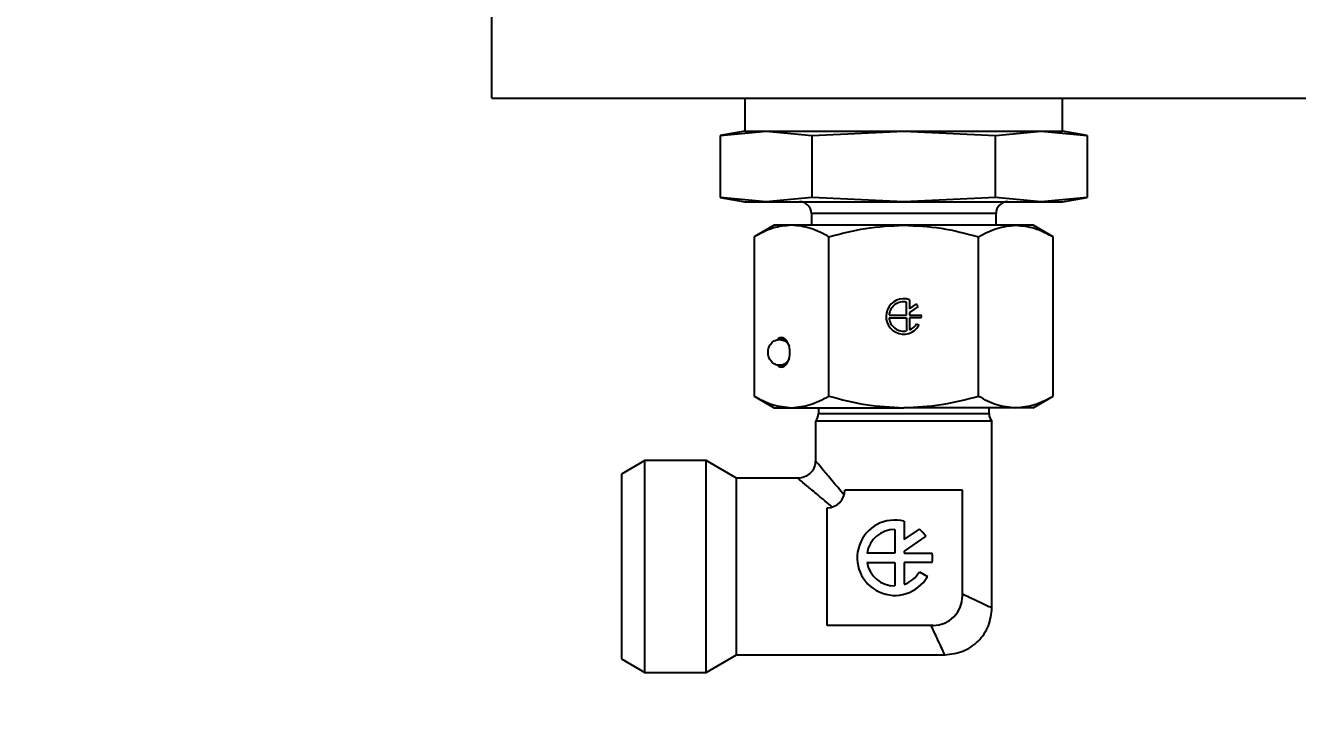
# Model space of a CAD drawing. Header units: inches. Extents: x -347369 to -260369, y 119522 to 149869.
# Drawn here: x -320290.8 to -320182.6, y 137498 to 137556.8 of the extents above; entities that cross this region are included whole.
import ezdxf

# ---------------------------------------------------------------- set-up
doc = ezdxf.new("R2010")
doc.units = ezdxf.units.IN
doc.header["$LTSCALE"] = 300
doc.layers.add('QUOTE', color=7, linetype='Continuous')
doc.layers.add('RULLIERE', color=3, linetype='Continuous')
doc.styles.get("Standard").update_dxf_attribs({"font": 'romans.shx'})
doc.dimstyles.new('sc1a100', dxfattribs={"dimscale": 100, "dimtxt": 3, "dimasz": 3, "dimexe": 0, "dimexo": 0, "dimgap": 1, "dimtad": 1, "dimzin": 12, "dimdsep": 46, "dimtxsty": 'Standard', "dimblk": 'CLOSEDBLANK', "dimcen": 1, "dimclrd": 253, "dimclre": 253, "dimclrt": 2, "dimadec": 0, "dimazin": 3, "dimtfac": 1, "dimtmove": 0, "dimatfit": 1, "dimldrblk": 'CLOSEDBLANK', "dimfxl": 1, "dimtolj": 1, "dimtzin": 0, "dimarcsym": 0})

# ---------------------------------------------------------------- blocks, each defined once
blk = doc.blocks.new('_ClosedBlank')
at = {"color": 0, "linetype": 'ByBlock', "lineweight": -2}
for p, q in [((-1, 0.16667), (0, 0)), ((-1, 0.16667), (-1, -0.16667)), ((0, 0), (-1, -0.16667))]:
    blk.add_line(p, q, dxfattribs=at)
blk = doc.blocks.new('*D38')
at = {"layer": 'Defpoints', "color": 0, "transparency": 16777216}
for p in [(-322483.62, 140399.66), (-323696.06, 139699.66), (-320318.56, 137749.66), (-322483.62, 136499.66), (-321507.47, 136317.71)]:
    blk.add_point(p, dxfattribs=at)
at = {"layer": 'QUOTE', "color": 253, "lineweight": -2, "transparency": 16777216}
for p, q in [((-320318.56, 137749.66), (-320011.93, 137572.62)), ((-322483.62, 136499.66), (-322483.62, 136145.58))]:
    blk.add_line(p, q, dxfattribs=at)
blk.add_arc((-322483.62, 138999.66), 2854.07, 276.02531, 323.97469, dxfattribs=at)
at = {"layer": 'QUOTE', "color": 253, "lineweight": -2, "transparency": 16777216, "xscale": 300, "yscale": 300, "zscale": 300}
for p, rotation in [((-320011.93, 137572.62), 56.98734634615995), ((-322483.62, 136145.58), 183.0126536538403)]:
    blk.add_blockref('_ClosedBlank', p, dxfattribs=dict(at, rotation=rotation))
at = {"layer": 'QUOTE', "color": 2, "transparency": 16777216, "insert": (-321181.59, 136744.46), "char_height": 300, "attachment_point": 5, "rotation": 30}
blk.add_mtext('\\A1;60°', dxfattribs=at)
blk = doc.blocks.new('90-2630 (R10) - DX')
at = {"layer": 'RULLIERE', "color": 254}
for p, q in [((-17.5, -1449), (-17.5, -1379)), ((-17.5, -1449), (53, -1449)), ((4, -1449), (4, -1451.8)), ((31, -1451.8), (31, -1449)), ((4, -1451.8), (1.91, -1452.17)), ((1.91, -1452.17), (5.81, -1451.8)), ((4, -1451.8), (5.81, -1451.8)), ((5.81, -1451.8), (9.71, -1452.17)), ((5.81, -1451.8), (17.5, -1451.8)), ((9.71, -1452.17), (17.5, -1451.8)), ((17.5, -1451.8), (25.29, -1452.17)), ((17.5, -1451.8), (29.19, -1451.8)), ((25.29, -1452.17), (29.19, -1451.8)), ((29.19, -1451.8), (33.09, -1452.17)), ((29.19, -1451.8), (31, -1451.8)), ((33.09, -1452.17), (31, -1451.8)), ((1.91, -1452.17), (1.91, -1457.43)), ((9.71, -1457.43), (9.71, -1452.17)), ((25.29, -1457.43), (25.29, -1452.17)), ((33.09, -1452.17), (33.09, -1457.43)), ((1.91, -1457.43), (4, -1457.8)), ((5.81, -1457.8), (1.91, -1457.43)), ((9.71, -1457.43), (5.81, -1457.8)), ((17.5, -1457.8), (9.71, -1457.43)), ((25.29, -1457.43), (17.5, -1457.8)), ((29.19, -1457.8), (25.29, -1457.43)), ((33.09, -1457.43), (29.19, -1457.8)), ((31, -1457.8), (33.09, -1457.43)), ((4, -1457.8), (5.81, -1457.8)), ((5.81, -1457.8), (17.5, -1457.8)), ((17.5, -1457.8), (29.19, -1457.8)), ((29.19, -1457.8), (31, -1457.8)), ((9.65, -1458.8), (9.65, -1459.8)), ((25.35, -1458.8), (9.65, -1458.8)), ((25.35, -1459.8), (25.35, -1458.8)), ((6.5, -1459.8), (4.8, -1460.78)), ((7.97, -1459.8), (6.5, -1459.8)), ((17.5, -1459.8), (7.97, -1459.8)), ((27.03, -1459.8), (17.5, -1459.8)), ((28.5, -1459.8), (27.03, -1459.8)), ((30.2, -1460.78), (28.5, -1459.8)), ((4.8, -1460.78), (4.8, -1474.32)), ((11.15, -1474.32), (11.15, -1460.78)), ((23.85, -1474.32), (23.85, -1460.78)), ((30.2, -1474.32), (30.2, -1460.78)), ((18, -1466.14), (18, -1466.89)), ((17.75, -1467.43), (17.75, -1466.33)), ((18, -1466.89), (18.57, -1466.5)), ((18.73, -1466.69), (18, -1467.2)), ((18, -1467.2), (18, -1467.43)), ((16.26, -1467.43), (17.75, -1467.43)), ((16.26, -1467.68), (17.75, -1467.68)), ((17.75, -1467.68), (17.75, -1468.77)), ((18, -1467.43), (18.99, -1467.43)), ((18, -1467.68), (18, -1468.7)), ((18.99, -1467.68), (18, -1467.68)), ((18.58, -1468.18), (18.8, -1468.3)), ((7.45, -1469.5), (6.94, -1469.5)), ((6.94, -1471.7), (7.45, -1471.7)), ((4.8, -1474.32), (6.5, -1475.3)), ((28.5, -1475.3), (30.2, -1474.32)), ((6.5, -1475.3), (7.97, -1475.3)), ((7.97, -1475.3), (17.5, -1475.3)), ((10.25, -1475.3), (10.25, -1475.8)), ((10.25, -1475.8), (24.75, -1475.8)), ((27.03, -1475.3), (17.5, -1475.3)), ((24.75, -1475.8), (24.75, -1475.3)), ((28.5, -1475.3), (27.03, -1475.3)), ((10, -1476.46), (10, -1479.8)), ((25, -1476.46), (10, -1476.46)), ((25, -1492.31), (25, -1476.46)), ((-4.51, -1479.8), (-6.5, -1480.95)), ((0.7, -1479.8), (-4.51, -1479.8)), ((-4.51, -1497.8), (-4.51, -1479.8)), ((3.3, -1481.3), (0.7, -1479.8)), ((0.7, -1497.8), (0.7, -1479.8)), ((-6.5, -1480.95), (-6.5, -1488.8)), ((8.5, -1481.3), (3.3, -1481.3)), ((3.3, -1496.3), (3.3, -1481.3)), ((22.5, -1482.3), (12.5, -1482.3)), ((22.5, -1491.3), (22.5, -1482.3)), ((11, -1493.8), (11, -1483.8)), ((17.55, -1484.95), (17.55, -1486.51)), ((17.55, -1486.51), (18.83, -1485.62)), ((16.75, -1485.65), (16.75, -1487.65)), ((19.37, -1486.21), (17.55, -1487.49)), ((16.75, -1487.65), (14.38, -1487.65)), ((17.55, -1487.49), (17.55, -1487.65)), ((17.55, -1487.65), (19.92, -1487.65)), ((-6.5, -1488.8), (-6.5, -1496.65)), ((14.38, -1488.45), (16.75, -1488.45)), ((16.75, -1488.45), (16.75, -1490.45)), ((17.55, -1488.45), (17.55, -1490.31)), ((19.92, -1488.45), (17.55, -1488.45)), ((18.83, -1489.25), (19.52, -1489.65)), ((20, -1493.8), (11, -1493.8)), ((0.7, -1497.8), (3.3, -1496.3)), ((3.3, -1496.3), (21.01, -1496.3)), ((-6.5, -1496.65), (-4.51, -1497.8)), ((-4.51, -1497.8), (0.7, -1497.8))]:
    blk.add_line(p, q, dxfattribs=at)
for centre, radius, start, end in [((8.65, -1458.8), 1, 0, 90), ((26.35, -1458.8), 1, 90, 180), ((17.5, -1467.55), 1.5, 70.5288, 330), ((17.5, -1467.55), 1.25, 78.463, 174.2608), ((17.5, -1467.55), 1.5, 35, 44.5941), ((17.5, -1467.55), 1.25, 185.7392, 281.537), ((17.5, -1467.55), 1.25, 293.5782, 330), ((17.5, -1467.55), 1.5, 355.2198, 4.7802), ((9.25, -1475.8), 1, 318.5904, 0), ((25.75, -1475.8), 1, 180, 221.4096), ((11, -1482.3), 1.5, 270, 0), ((16.75, -1488.05), 3.2, 75.5225, 330), ((16.75, -1488.05), 3.2, 35, 49.4775), ((16.75, -1488.05), 2.4, 90, 170.4059), ((16.75, -1488.05), 3.2, 352.8192, 7.1808), ((16.75, -1488.05), 2.4, 189.5941, 270), ((16.75, -1488.05), 2.4, 289.4712, 330), ((20, -1491.3), 2.5, 270, 0)]:
    blk.add_arc(centre, radius, start, end, dxfattribs=at)
blk.add_ellipse((7.11, -1470.6), major_axis=(0, -1.25), ratio=0.57735, start_param=5.734841, end_param=9.973122, dxfattribs=at)
for points, knots in [([(7.97, -1459.8), (7.44, -1459.85), (6.37, -1459.95), (5.32, -1460.5), (4.8, -1460.78)], [0, 0, 0, 0, 0.494511, 1, 1, 1, 1]), ([(11.15, -1460.78), (10.63, -1460.51), (9.59, -1459.95), (8.52, -1459.85), (7.97, -1459.8)], [0, 0, 0, 0, 0.495458, 1, 1, 1, 1]), ([(11.15, -1460.78), (12.18, -1460.51), (14.26, -1459.95), (16.41, -1459.85), (17.5, -1459.8)], [0, 0, 0, 0, 0.495458, 1, 1, 1, 1]), ([(17.5, -1459.8), (18.56, -1459.85), (20.72, -1459.95), (22.8, -1460.5), (23.85, -1460.78)], [0, 0, 0, 0, 0.494511, 1, 1, 1, 1]), ([(23.85, -1460.78), (24.37, -1460.51), (25.41, -1459.95), (26.48, -1459.85), (27.03, -1459.8)], [0, 0, 0, 0, 0.495458, 1, 1, 1, 1]), ([(27.03, -1459.8), (27.56, -1459.85), (28.63, -1459.95), (29.68, -1460.5), (30.2, -1460.78)], [0, 0, 0, 0, 0.494511, 1, 1, 1, 1]), ([(7.76, -1471.14), (7.71, -1471.22), (7.61, -1471.43), (7.31, -1471.64), (6.94, -1471.73), (6.56, -1471.64), (6.24, -1471.4), (6.02, -1471.03), (5.95, -1470.6), (6.02, -1470.17), (6.24, -1469.8), (6.56, -1469.55), (6.81, -1469.52), (6.94, -1469.5)], [0, 0, 0, 0, 0.062944, 0.156649, 0.250355, 0.34406, 0.437766, 0.531472, 0.625177, 0.718883, 0.812589, 0.906294, 1, 1, 1, 1]), ([(6.94, -1469.5), (7.06, -1469.52), (7.31, -1469.55), (7.61, -1469.77), (7.71, -1469.98), (7.76, -1470.06)], [0, 0, 0, 0, 0.374291, 0.748583, 1, 1, 1, 1]), ([(4.8, -1474.32), (5.31, -1474.59), (6.35, -1475.15), (7.43, -1475.25), (7.97, -1475.3)], [0, 0, 0, 0, 0.495458, 1, 1, 1, 1]), ([(7.97, -1475.3), (8.51, -1475.25), (9.58, -1475.15), (10.62, -1474.6), (11.15, -1474.32)], [0, 0, 0, 0, 0.494511, 1, 1, 1, 1]), ([(11.15, -1474.32), (12.18, -1474.59), (14.26, -1475.15), (16.41, -1475.25), (17.5, -1475.3)], [0, 0, 0, 0, 0.495458, 1, 1, 1, 1]), ([(17.5, -1475.3), (18.56, -1475.25), (20.72, -1475.15), (22.8, -1474.6), (23.85, -1474.32)], [0, 0, 0, 0, 0.494511, 1, 1, 1, 1]), ([(23.85, -1474.32), (24.37, -1474.59), (25.41, -1475.15), (26.48, -1475.25), (27.03, -1475.3)], [0, 0, 0, 0, 0.495458, 1, 1, 1, 1]), ([(27.03, -1475.3), (27.56, -1475.25), (28.63, -1475.15), (29.68, -1474.6), (30.2, -1474.32)], [0, 0, 0, 0, 0.494511, 1, 1, 1, 1]), ([(10, -1479.79), (9.98, -1479.98), (9.95, -1480.28), (9.76, -1480.64), (9.5, -1480.94), (9.08, -1481.23), (8.68, -1481.28), (8.49, -1481.3)], [0, 0, 0, 0, 0.250039, 0.375549, 0.500746, 0.750398, 1, 1, 1, 1]), ([(12.44, -1482.73), (12.09, -1482.3), (11.4, -1481.49), (10.62, -1480.55), (10.1, -1479.92), (10.03, -1479.84), (10, -1479.8)], [0, 0, 0, 0, 0.280258, 0.5408905, 0.7784613, 1, 1, 1, 1]), ([(11.43, -1483.74), (11, -1483.39), (10.19, -1482.7), (9.25, -1481.92), (8.62, -1481.4), (8.54, -1481.33), (8.5, -1481.3)], [0, 0, 0, 0, 0.280258, 0.5408905, 0.7784563, 1, 1, 1, 1]), ([(22.5, -1491.13), (22.88, -1491.31), (23.61, -1491.65), (24.39, -1492.02), (24.9, -1492.25), (24.97, -1492.29), (25, -1492.3)], [0, 0, 0, 0, 0.262896, 0.50775, 0.756832, 1, 1, 1, 1]), ([(21, -1496.3), (21.52, -1496.24), (22.57, -1496.11), (23.68, -1495.34), (24.35, -1494.54), (24.85, -1493.61), (24.94, -1492.82), (25, -1492.3)], [0, 0, 0, 0, 0.249632, 0.49923, 0.624404, 0.749919, 1, 1, 1, 1]), ([(21, -1496.3), (20.99, -1496.27), (20.95, -1496.2), (20.72, -1495.69), (20.35, -1494.91), (20.01, -1494.18), (19.83, -1493.8)], [0, 0, 0, 0, 0.243162, 0.492249, 0.7371, 1, 1, 1, 1])]:
    blk.add_open_spline(points, degree=3, knots=knots, dxfattribs=at)

msp = doc.modelspace()

# ---------------------------------------------------------------- block references
msp.add_blockref('90-2630 (R10) - DX', (-320233.625, 138999.656))

# ---------------------------------------------------------------- dimensions: what is measured, and where the dimension line sits
at = {"layer": 'QUOTE'}
dim = msp.add_angular_dim_2l(base=(-321507.475, 136317.706), line1=((-322483.625, 136499.656), (-322483.625, 140399.656)), line2=((-320318.561, 137749.656), (-323696.06, 139699.656)), dimstyle='sc1a100', dxfattribs=at)
dim.commit()
dim.dimension.update_dxf_attribs({"geometry": '*D38', "text_midpoint": (-321181.589, 136744.464)})

doc.saveas('drawing.dxf')
